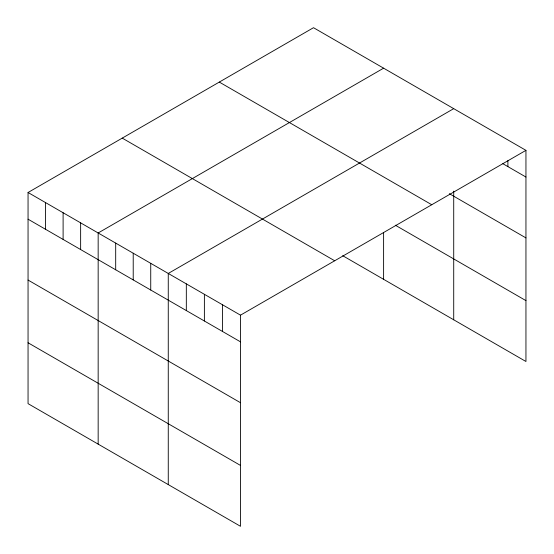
<?xml version="1.0" encoding="UTF-8"?>
<svg xmlns="http://www.w3.org/2000/svg" width="554" height="554" viewBox="0 0 554 554"><rect width="100%" height="100%" fill="white"/><g stroke="black" fill="none" stroke-linecap="round" stroke-linejoin="round"><path stroke-width="0.83" d="M28.053 192.501L240.498 315.157L240.498 526.3L28.053 403.644L28.053 192.501L313.502 27.7L525.947 150.356L525.947 361.499L342.711 255.706M383.61 68.177L98.162 232.978L98.162 444.121M453.719 108.653L168.264 273.454L168.264 484.598M240.498 315.157L525.947 150.356M502.831 163.693L525.947 177.038M449.336 193.678L525.947 237.908M219.301 82.082L431.753 204.738M395.293 225.194L525.947 300.628M122.247 138.119L334.699 260.775M28.053 219.19L240.498 341.846M28.053 280.061L240.498 402.716M28.053 342.774L240.498 465.429M507.893 160.591L507.893 166.615M453.719 191.137L453.719 319.797M383.61 232.819L383.61 279.32M222.438 304.735L222.438 331.417M204.384 294.306L204.384 320.995M186.324 283.883L186.324 310.565M150.736 263.337L150.736 290.019M133.216 253.22L133.216 279.902M115.689 243.095L115.689 269.784M80.635 222.86L80.635 249.542M63.108 212.743L63.108 239.425M45.58 202.619L45.58 229.308"/></g></svg>
